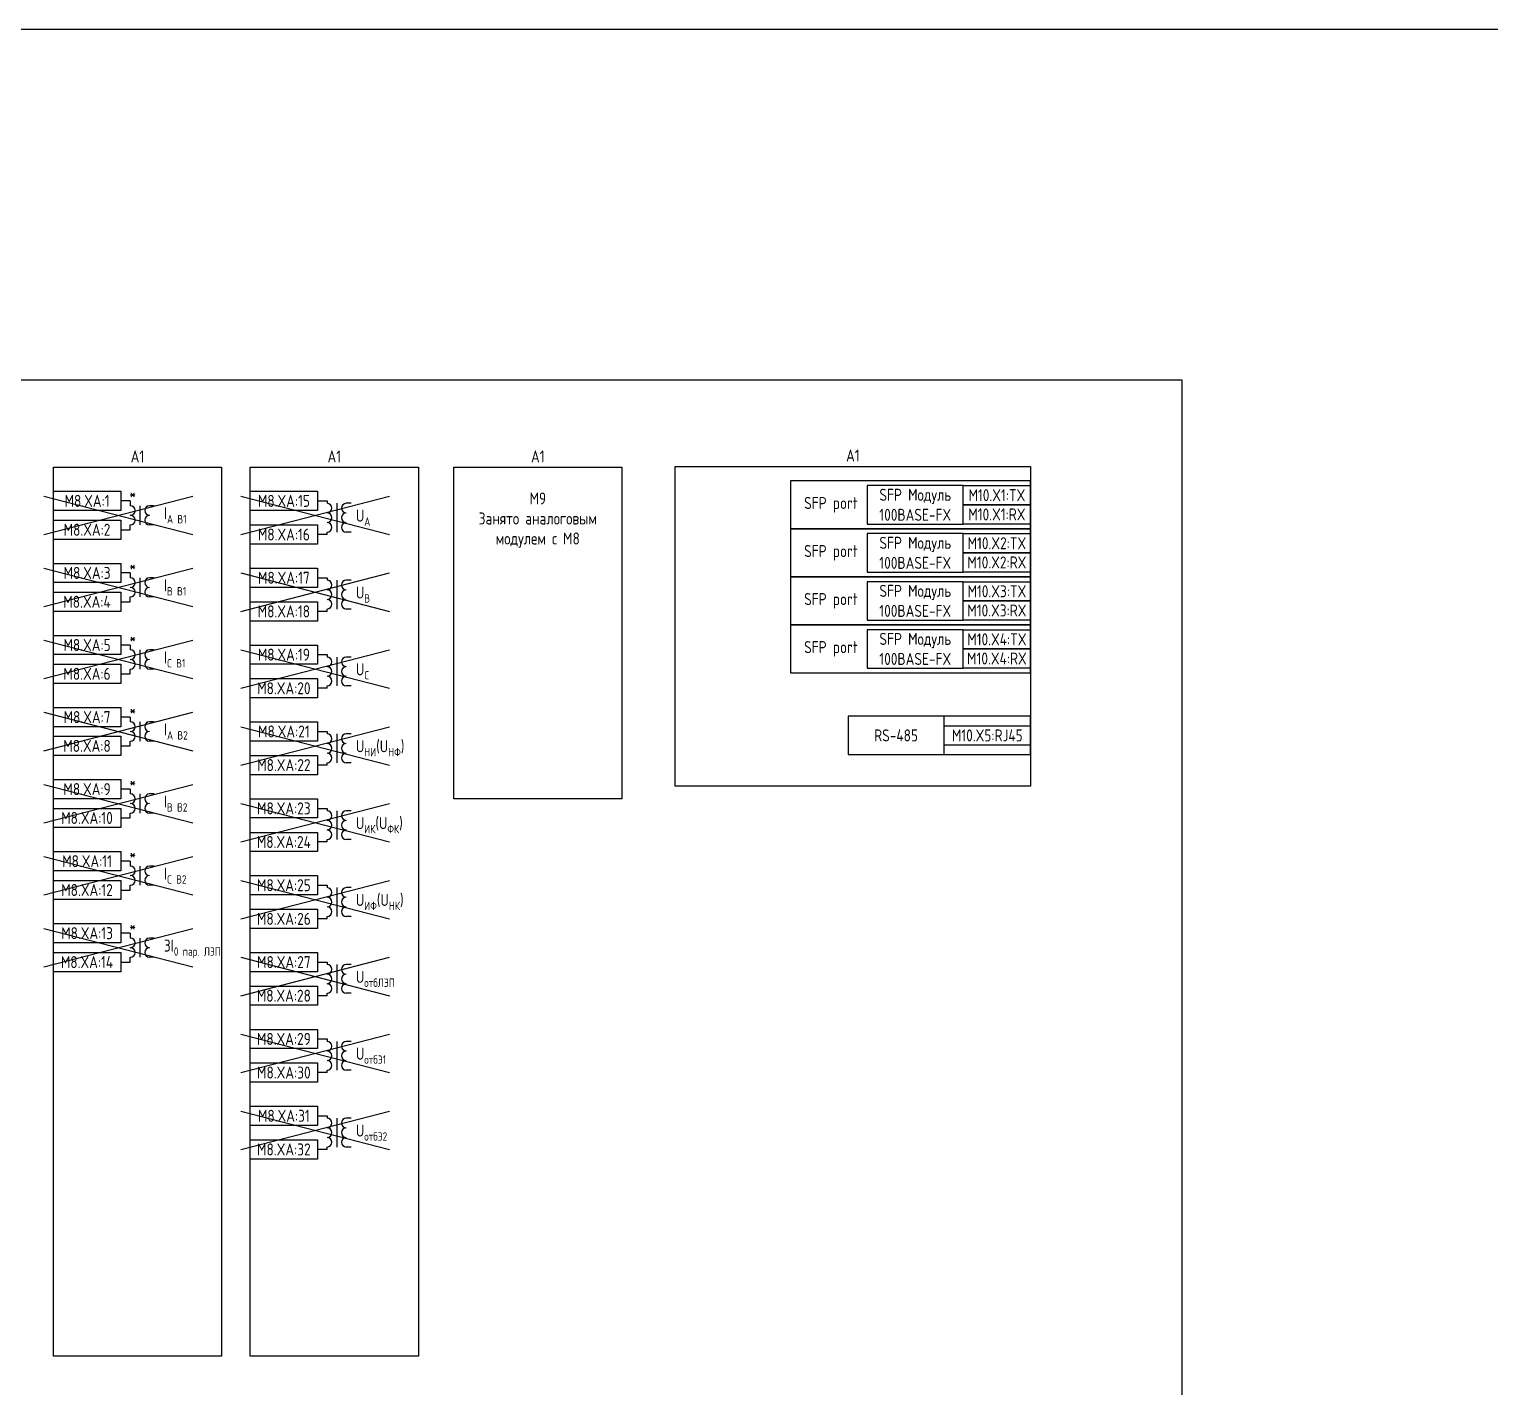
# Model space of a CAD drawing. Header units: millimetres. Extents: x -1036 to 2871, y -90 to 586.
# Drawn here: x -304.2 to 0, y 303.4 to 586 of the extents above; entities that cross this region are included whole.
import ezdxf

# ---------------------------------------------------------------- set-up
doc = ezdxf.new("R2010")
doc.units = ezdxf.units.MM
doc.styles.add('Gost_type_A', font='GOST_0.TTF')

msp = doc.modelspace()

# ---------------------------------------------------------------- linework, layer by layer
at = {"color": 6}
for p, q in [((-301.16, 488.81), (-270.16, 480.81)), ((-301.16, 480.81), (-270.16, 488.81)), ((-260.16, 488.81), (-229.16, 480.81)), ((-260.16, 480.81), (-229.16, 488.81)), ((-301.16, 473.81), (-270.16, 465.81)), ((-301.16, 465.81), (-270.16, 473.81)), ((-260.16, 472.81), (-229.16, 464.81)), ((-260.16, 464.81), (-229.16, 472.81)), ((-301.16, 458.81), (-270.16, 450.81)), ((-301.16, 450.81), (-270.16, 458.81)), ((-260.16, 456.81), (-229.16, 448.81)), ((-260.16, 448.81), (-229.16, 456.81)), ((-301.16, 443.81), (-270.16, 435.81)), ((-301.16, 435.81), (-270.16, 443.81)), ((-260.16, 440.81), (-229.16, 432.81)), ((-260.16, 432.81), (-229.16, 440.81)), ((-301.16, 428.81), (-270.16, 420.81)), ((-301.16, 420.81), (-270.16, 428.81)), ((-260.16, 424.81), (-229.16, 416.81)), ((-260.16, 416.81), (-229.16, 424.81)), ((-301.16, 413.81), (-270.16, 405.81)), ((-301.16, 405.81), (-270.16, 413.81)), ((-260.16, 408.81), (-229.16, 400.81)), ((-260.16, 400.81), (-229.16, 408.81)), ((-301.16, 398.81), (-270.16, 390.81)), ((-301.16, 390.81), (-270.16, 398.81)), ((-260.16, 392.81), (-229.16, 384.81)), ((-260.16, 384.81), (-229.16, 392.81))]:
    msp.add_line(p, q, dxfattribs=at)
for p, q in [((-283.16, 487.81), (-285.16, 487.81)), ((-285.16, 481.81), (-283.16, 481.81)), ((-283.16, 472.81), (-285.16, 472.81)), ((-285.16, 466.81), (-283.16, 466.81)), ((-283.16, 457.81), (-285.16, 457.81)), ((-285.16, 451.81), (-283.16, 451.81)), ((-283.16, 442.81), (-285.16, 442.81)), ((-285.16, 436.81), (-283.16, 436.81)), ((-283.16, 427.81), (-285.16, 427.81)), ((-285.16, 421.81), (-283.16, 421.81)), ((-283.16, 412.81), (-285.16, 412.81)), ((-285.16, 406.81), (-283.16, 406.81)), ((-283.16, 397.81), (-285.16, 397.81)), ((-285.16, 391.81), (-283.16, 391.81))]:
    msp.add_line(p, q)
at = {"ltscale": 4}
for p, q in [((-283.16, 487.81), (-283.16, 486.81)), ((-283.16, 487.31), (-283.16, 486.81)), ((-281.16, 486.81), (-281.16, 482.81)), ((-281.16, 486.81), (-281.16, 482.81)), ((-278.16, 486.81), (-279.16, 486.81)), ((-278.16, 486.81), (-279.16, 486.81)), ((-244.16, 487.81), (-242.16, 487.81)), ((-242.16, 487.81), (-242.16, 487.31)), ((-242.16, 487.81), (-242.16, 487.31)), ((-240.16, 487.31), (-240.16, 483.31)), ((-237.16, 487.31), (-238.16, 487.31)), ((-240.16, 485.31), (-240.16, 481.31)), ((-283.16, 481.81), (-283.16, 482.81)), ((-278.16, 482.81), (-279.16, 482.81)), ((-278.16, 482.81), (-279.16, 482.81)), ((-242.16, 480.81), (-244.16, 480.81)), ((-242.16, 480.81), (-242.16, 481.31)), ((-237.16, 481.31), (-238.16, 481.31)), ((-283.16, 472.81), (-283.16, 471.81)), ((-283.16, 472.31), (-283.16, 471.81)), ((-281.16, 471.81), (-281.16, 467.81)), ((-281.16, 471.81), (-281.16, 467.81)), ((-278.16, 471.81), (-279.16, 471.81)), ((-278.16, 471.81), (-279.16, 471.81)), ((-244.16, 471.81), (-242.16, 471.81)), ((-242.16, 471.81), (-242.16, 471.31)), ((-242.16, 471.81), (-242.16, 471.31)), ((-240.16, 471.31), (-240.16, 467.31)), ((-240.16, 469.31), (-240.16, 465.31)), ((-237.16, 471.31), (-238.16, 471.31)), ((-283.16, 466.81), (-283.16, 467.81)), ((-278.16, 467.81), (-279.16, 467.81)), ((-278.16, 467.81), (-279.16, 467.81)), ((-242.16, 464.81), (-244.16, 464.81)), ((-242.16, 464.81), (-242.16, 465.31)), ((-237.16, 465.31), (-238.16, 465.31)), ((-283.16, 457.81), (-283.16, 456.81)), ((-283.16, 457.31), (-283.16, 456.81)), ((-281.16, 456.81), (-281.16, 452.81)), ((-281.16, 456.81), (-281.16, 452.81)), ((-278.16, 456.81), (-279.16, 456.81)), ((-278.16, 456.81), (-279.16, 456.81)), ((-244.16, 455.81), (-242.16, 455.81)), ((-242.16, 455.81), (-242.16, 455.31)), ((-242.16, 455.81), (-242.16, 455.31)), ((-240.16, 455.31), (-240.16, 451.31)), ((-240.16, 453.31), (-240.16, 449.31)), ((-237.16, 455.31), (-238.16, 455.31)), ((-283.16, 451.81), (-283.16, 452.81)), ((-278.16, 452.81), (-279.16, 452.81)), ((-278.16, 452.81), (-279.16, 452.81)), ((-242.16, 448.81), (-244.16, 448.81)), ((-242.16, 448.81), (-242.16, 449.31)), ((-237.16, 449.31), (-238.16, 449.31)), ((-283.16, 442.81), (-283.16, 441.81)), ((-283.16, 442.31), (-283.16, 441.81)), ((-281.16, 441.81), (-281.16, 437.81)), ((-281.16, 441.81), (-281.16, 437.81)), ((-278.16, 441.81), (-279.16, 441.81)), ((-278.16, 441.81), (-279.16, 441.81)), ((-244.16, 439.81), (-242.16, 439.81)), ((-242.16, 439.81), (-242.16, 439.31)), ((-242.16, 439.81), (-242.16, 439.31)), ((-240.16, 439.31), (-240.16, 435.31)), ((-237.16, 439.31), (-238.16, 439.31)), ((-283.16, 436.81), (-283.16, 437.81)), ((-278.16, 437.81), (-279.16, 437.81)), ((-278.16, 437.81), (-279.16, 437.81)), ((-240.16, 437.31), (-240.16, 433.31)), ((-242.16, 432.81), (-244.16, 432.81)), ((-242.16, 432.81), (-242.16, 433.31)), ((-237.16, 433.31), (-238.16, 433.31)), ((-283.16, 427.81), (-283.16, 426.81)), ((-283.16, 427.31), (-283.16, 426.81)), ((-281.16, 426.81), (-281.16, 422.81)), ((-281.16, 426.81), (-281.16, 422.81)), ((-278.16, 426.81), (-279.16, 426.81)), ((-278.16, 426.81), (-279.16, 426.81)), ((-244.16, 423.81), (-242.16, 423.81)), ((-242.16, 423.81), (-242.16, 423.31)), ((-242.16, 423.81), (-242.16, 423.31)), ((-240.16, 423.31), (-240.16, 419.31)), ((-237.16, 423.31), (-238.16, 423.31)), ((-283.16, 421.81), (-283.16, 422.81)), ((-278.16, 422.81), (-279.16, 422.81)), ((-278.16, 422.81), (-279.16, 422.81)), ((-240.16, 421.31), (-240.16, 417.31)), ((-242.16, 416.81), (-244.16, 416.81)), ((-242.16, 416.81), (-242.16, 417.31)), ((-237.16, 417.31), (-238.16, 417.31)), ((-283.16, 412.81), (-283.16, 411.81)), ((-283.16, 412.31), (-283.16, 411.81)), ((-281.16, 411.81), (-281.16, 407.81)), ((-281.16, 411.81), (-281.16, 407.81)), ((-278.16, 411.81), (-279.16, 411.81)), ((-278.16, 411.81), (-279.16, 411.81)), ((-283.16, 406.81), (-283.16, 407.81)), ((-278.16, 407.81), (-279.16, 407.81)), ((-278.16, 407.81), (-279.16, 407.81)), ((-244.16, 407.81), (-242.16, 407.81)), ((-242.16, 407.81), (-242.16, 407.31)), ((-242.16, 407.81), (-242.16, 407.31)), ((-240.16, 407.31), (-240.16, 403.31)), ((-240.16, 405.31), (-240.16, 401.31)), ((-237.16, 407.31), (-238.16, 407.31)), ((-242.16, 400.81), (-244.16, 400.81)), ((-242.16, 400.81), (-242.16, 401.31)), ((-237.16, 401.31), (-238.16, 401.31)), ((-283.16, 397.81), (-283.16, 396.81)), ((-283.16, 397.31), (-283.16, 396.81)), ((-281.16, 396.81), (-281.16, 392.81)), ((-281.16, 396.81), (-281.16, 392.81)), ((-278.16, 396.81), (-279.16, 396.81)), ((-278.16, 396.81), (-279.16, 396.81)), ((-283.16, 391.81), (-283.16, 392.81)), ((-278.16, 392.81), (-279.16, 392.81)), ((-278.16, 392.81), (-279.16, 392.81)), ((-244.16, 391.81), (-242.16, 391.81)), ((-242.16, 391.81), (-242.16, 391.31)), ((-242.16, 391.81), (-242.16, 391.31)), ((-240.16, 391.31), (-240.16, 387.31)), ((-237.16, 391.31), (-238.16, 391.31)), ((-240.16, 389.31), (-240.16, 385.31)), ((-242.16, 384.81), (-244.16, 384.81)), ((-242.16, 384.81), (-242.16, 385.31)), ((-237.16, 385.31), (-238.16, 385.31)), ((-244.16, 375.81), (-242.16, 375.81)), ((-242.16, 375.81), (-242.16, 375.31)), ((-242.16, 375.81), (-242.16, 375.31)), ((-240.16, 375.31), (-240.16, 371.31)), ((-237.16, 375.31), (-238.16, 375.31)), ((-240.16, 373.31), (-240.16, 369.31)), ((-242.16, 368.81), (-244.16, 368.81)), ((-242.16, 368.81), (-242.16, 369.31)), ((-237.16, 369.31), (-238.16, 369.31)), ((-244.16, 359.81), (-242.16, 359.81)), ((-242.16, 359.81), (-242.16, 359.31)), ((-242.16, 359.81), (-242.16, 359.31)), ((-240.16, 359.31), (-240.16, 355.31)), ((-237.16, 359.31), (-238.16, 359.31)), ((-240.16, 357.31), (-240.16, 353.31)), ((-242.16, 352.81), (-242.16, 353.31)), ((-237.16, 353.31), (-238.16, 353.31)), ((-242.16, 352.81), (-244.16, 352.81))]:
    msp.add_line(p, q, dxfattribs=at)
at = {"color": 3}
for p, q in [((-260.16, 376.81), (-229.16, 368.81)), ((-260.16, 368.81), (-229.16, 376.81)), ((-260.16, 360.81), (-229.16, 352.81)), ((-260.16, 352.81), (-229.16, 360.81))]:
    msp.add_line(p, q, dxfattribs=at)
for points in [[(-1036, 586), (2871, 586), (2871, -90), (-1036, -90)], [(-840, 513), (-64.17, 513), (-64.17, 297), (-840, 297)], [(-299.16, 494.81), (-264.16, 494.81), (-264.16, 309.81), (-299.16, 309.81)], [(-258.16, 494.81), (-223.16, 494.81), (-223.16, 309.81), (-258.16, 309.81)], [(-215.78, 494.81), (-180.78, 494.81), (-180.78, 425.81), (-215.78, 425.81)], [(-169.66, 495), (-95.66, 495), (-95.66, 428.42), (-169.66, 428.42)], [(-299.16, 489.81), (-285.16, 489.81), (-285.16, 485.81), (-299.16, 485.81)], [(-258.16, 489.81), (-244.16, 489.81), (-244.16, 485.81), (-258.16, 485.81)], [(-95.66, 492), (-145.66, 492), (-145.66, 482), (-95.66, 482)], [(-109.66, 491), (-95.66, 491), (-95.66, 487), (-109.66, 487)], [(-109.66, 487), (-95.66, 487), (-95.66, 483), (-109.66, 483)], [(-299.16, 483.81), (-285.16, 483.81), (-285.16, 479.81), (-299.16, 479.81)], [(-258.16, 482.81), (-244.16, 482.81), (-244.16, 478.81), (-258.16, 478.81)], [(-95.66, 482), (-145.66, 482), (-145.66, 472), (-95.66, 472)], [(-109.66, 481), (-95.66, 481), (-95.66, 477), (-109.66, 477)], [(-299.16, 474.81), (-285.16, 474.81), (-285.16, 470.81), (-299.16, 470.81)], [(-109.66, 477), (-95.66, 477), (-95.66, 473), (-109.66, 473)], [(-258.16, 473.81), (-244.16, 473.81), (-244.16, 469.81), (-258.16, 469.81)], [(-95.66, 472), (-145.66, 472), (-145.66, 462), (-95.66, 462)], [(-299.16, 468.81), (-285.16, 468.81), (-285.16, 464.81), (-299.16, 464.81)], [(-109.66, 471), (-95.66, 471), (-95.66, 467), (-109.66, 467)], [(-258.16, 466.81), (-244.16, 466.81), (-244.16, 462.81), (-258.16, 462.81)], [(-109.66, 467), (-95.66, 467), (-95.66, 463), (-109.66, 463)], [(-299.16, 459.81), (-285.16, 459.81), (-285.16, 455.81), (-299.16, 455.81)], [(-95.66, 462), (-145.66, 462), (-145.66, 452), (-95.66, 452)], [(-109.66, 461), (-95.66, 461), (-95.66, 457), (-109.66, 457)], [(-258.16, 457.81), (-244.16, 457.81), (-244.16, 453.81), (-258.16, 453.81)], [(-109.66, 457), (-95.66, 457), (-95.66, 453), (-109.66, 453)], [(-299.16, 453.81), (-285.16, 453.81), (-285.16, 449.81), (-299.16, 449.81)], [(-258.16, 450.81), (-244.16, 450.81), (-244.16, 446.81), (-258.16, 446.81)], [(-299.16, 444.81), (-285.16, 444.81), (-285.16, 440.81), (-299.16, 440.81)], [(-258.16, 441.81), (-244.16, 441.81), (-244.16, 437.81), (-258.16, 437.81)], [(-299.16, 438.81), (-285.16, 438.81), (-285.16, 434.81), (-299.16, 434.81)], [(-113.66, 441), (-95.66, 441), (-95.66, 437), (-113.66, 437)], [(-258.16, 434.81), (-244.16, 434.81), (-244.16, 430.81), (-258.16, 430.81)], [(-299.16, 429.81), (-285.16, 429.81), (-285.16, 425.81), (-299.16, 425.81)], [(-299.16, 423.81), (-285.16, 423.81), (-285.16, 419.81), (-299.16, 419.81)], [(-258.16, 425.81), (-244.16, 425.81), (-244.16, 421.81), (-258.16, 421.81)], [(-258.16, 418.81), (-244.16, 418.81), (-244.16, 414.81), (-258.16, 414.81)], [(-299.16, 414.81), (-285.16, 414.81), (-285.16, 410.81), (-299.16, 410.81)], [(-299.16, 408.81), (-285.16, 408.81), (-285.16, 404.81), (-299.16, 404.81)], [(-258.16, 409.81), (-244.16, 409.81), (-244.16, 405.81), (-258.16, 405.81)], [(-258.16, 402.81), (-244.16, 402.81), (-244.16, 398.81), (-258.16, 398.81)], [(-299.16, 399.81), (-285.16, 399.81), (-285.16, 395.81), (-299.16, 395.81)], [(-299.16, 393.81), (-285.16, 393.81), (-285.16, 389.81), (-299.16, 389.81)], [(-258.16, 393.81), (-244.16, 393.81), (-244.16, 389.81), (-258.16, 389.81)], [(-258.16, 386.81), (-244.16, 386.81), (-244.16, 382.81), (-258.16, 382.81)], [(-258.16, 377.81), (-244.16, 377.81), (-244.16, 373.81), (-258.16, 373.81)], [(-258.16, 370.81), (-244.16, 370.81), (-244.16, 366.81), (-258.16, 366.81)], [(-258.16, 361.81), (-244.16, 361.81), (-244.16, 357.81), (-258.16, 357.81)], [(-258.16, 354.81), (-244.16, 354.81), (-244.16, 350.81), (-258.16, 350.81)]]:
    msp.add_lwpolyline(points, close=True)
at = {"ltscale": 4}
for points in [[(-129.66, 483), (-109.66, 483), (-109.66, 491), (-129.66, 491)], [(-129.66, 473), (-109.66, 473), (-109.66, 481), (-129.66, 481)], [(-129.66, 463), (-109.66, 463), (-109.66, 471), (-129.66, 471)], [(-129.66, 453), (-109.66, 453), (-109.66, 461), (-129.66, 461)], [(-133.66, 435), (-95.66, 435), (-95.66, 443), (-133.66, 443)], [(-133.66, 435), (-113.66, 435), (-113.66, 443), (-133.66, 443)]]:
    msp.add_lwpolyline(points, close=True, dxfattribs=at)
for centre, start, end in [((-283.16, 485.81), 270, 90), ((-283.16, 485.81), 270, 90), ((-279.16, 485.81), 90, 270), ((-279.16, 485.81), 90, 270), ((-242.16, 486.31), 270, 90), ((-238.16, 486.31), 90, 270), ((-238.16, 486.31), 90, 270), ((-283.16, 483.81), 270, 90), ((-283.16, 483.81), 270, 90), ((-279.16, 483.81), 90, 270), ((-279.16, 483.81), 90, 270), ((-242.16, 484.31), 270, 90), ((-238.16, 484.31), 90, 270), ((-238.16, 484.31), 90, 270), ((-242.16, 482.31), 270, 90), ((-238.16, 482.31), 90, 270), ((-283.16, 470.81), 270, 90), ((-283.16, 470.81), 270, 90), ((-279.16, 470.81), 90, 270), ((-279.16, 470.81), 90, 270), ((-283.16, 468.81), 270, 90), ((-283.16, 468.81), 270, 90), ((-279.16, 468.81), 90, 270), ((-279.16, 468.81), 90, 270), ((-242.16, 470.31), 270, 90), ((-242.16, 468.31), 270, 90), ((-238.16, 470.31), 90, 270), ((-238.16, 470.31), 90, 270), ((-238.16, 468.31), 90, 270), ((-238.16, 468.31), 90, 270), ((-242.16, 466.31), 270, 90), ((-238.16, 466.31), 90, 270), ((-283.16, 455.81), 270, 90), ((-283.16, 455.81), 270, 90), ((-279.16, 455.81), 90, 270), ((-279.16, 455.81), 90, 270), ((-283.16, 453.81), 270, 90), ((-283.16, 453.81), 270, 90), ((-279.16, 453.81), 90, 270), ((-279.16, 453.81), 90, 270), ((-242.16, 454.31), 270, 90), ((-242.16, 452.31), 270, 90), ((-238.16, 454.31), 90, 270), ((-238.16, 454.31), 90, 270), ((-238.16, 452.31), 90, 270), ((-238.16, 452.31), 90, 270), ((-242.16, 450.31), 270, 90), ((-238.16, 450.31), 90, 270), ((-283.16, 440.81), 270, 90), ((-283.16, 440.81), 270, 90), ((-279.16, 440.81), 90, 270), ((-279.16, 440.81), 90, 270), ((-283.16, 438.81), 270, 90), ((-283.16, 438.81), 270, 90), ((-279.16, 438.81), 90, 270), ((-279.16, 438.81), 90, 270), ((-242.16, 438.31), 270, 90), ((-238.16, 438.31), 90, 270), ((-238.16, 438.31), 90, 270), ((-242.16, 436.31), 270, 90), ((-242.16, 434.31), 270, 90), ((-238.16, 436.31), 90, 270), ((-238.16, 436.31), 90, 270), ((-238.16, 434.31), 90, 270), ((-283.16, 425.81), 270, 90), ((-283.16, 425.81), 270, 90), ((-279.16, 425.81), 90, 270), ((-279.16, 425.81), 90, 270), ((-283.16, 423.81), 270, 90), ((-283.16, 423.81), 270, 90), ((-279.16, 423.81), 90, 270), ((-279.16, 423.81), 90, 270), ((-242.16, 422.31), 270, 90), ((-238.16, 422.31), 90, 270), ((-238.16, 422.31), 90, 270), ((-242.16, 420.31), 270, 90), ((-238.16, 420.31), 90, 270), ((-238.16, 420.31), 90, 270), ((-242.16, 418.31), 270, 90), ((-238.16, 418.31), 90, 270), ((-283.16, 410.81), 270, 90), ((-283.16, 410.81), 270, 90), ((-279.16, 410.81), 90, 270), ((-279.16, 410.81), 90, 270), ((-283.16, 408.81), 270, 90), ((-283.16, 408.81), 270, 90), ((-279.16, 408.81), 90, 270), ((-279.16, 408.81), 90, 270), ((-242.16, 406.31), 270, 90), ((-242.16, 404.31), 270, 90), ((-238.16, 406.31), 90, 270), ((-238.16, 406.31), 90, 270), ((-238.16, 404.31), 90, 270), ((-238.16, 404.31), 90, 270), ((-242.16, 402.31), 270, 90), ((-238.16, 402.31), 90, 270), ((-283.16, 395.81), 270, 90), ((-283.16, 395.81), 270, 90), ((-279.16, 395.81), 90, 270), ((-279.16, 395.81), 90, 270), ((-283.16, 393.81), 270, 90), ((-283.16, 393.81), 270, 90), ((-279.16, 393.81), 90, 270), ((-279.16, 393.81), 90, 270), ((-242.16, 390.31), 270, 90), ((-238.16, 390.31), 90, 270), ((-238.16, 390.31), 90, 270), ((-242.16, 388.31), 270, 90), ((-242.16, 386.31), 270, 90), ((-238.16, 388.31), 90, 270), ((-238.16, 388.31), 90, 270), ((-238.16, 386.31), 90, 270), ((-242.16, 374.31), 270, 90), ((-238.16, 374.31), 90, 270), ((-238.16, 374.31), 90, 270), ((-242.16, 372.31), 270, 90), ((-242.16, 370.31), 270, 90), ((-238.16, 372.31), 90, 270), ((-238.16, 372.31), 90, 270), ((-238.16, 370.31), 90, 270), ((-242.16, 358.31), 270, 90), ((-238.16, 358.31), 90, 270), ((-238.16, 358.31), 90, 270), ((-242.16, 356.31), 270, 90), ((-238.16, 356.31), 90, 270), ((-238.16, 356.31), 90, 270), ((-242.16, 354.31), 270, 90), ((-238.16, 354.31), 90, 270)]:
    msp.add_arc(centre, 1, start, end, dxfattribs=at)

# ---------------------------------------------------------------- texts
at = {"char_height": 2.5, "attachment_point": 8, "line_spacing_factor": 0.9, "style": 'Gost_type_A'}
for insert, width in [((-281.66, 495.81), 35), ((-240.66, 495.81), 35), ((-198.28, 495.81), 35), ((-132.66, 496), 74.0002)]:
    msp.add_mtext('A1', dxfattribs=dict(at, insert=insert, width=width))
at = {"char_height": 2.5, "style": 'Gost_type_A'}
for s, insert, width, attachment_point in [('SFP Mодуль 100BASE-FX', (-119.66, 487), 19.9998, 5), ('M10.X1:TX', (-102.66, 489), 14, 5), ('M8.XA:1', (-292.16, 487.81), 14, 5), ('*', (-282.66, 489.31), 3, 5), ('M8.XA:15', (-251.16, 487.81), 14, 5), ('M9\\PЗанято аналоговым модулем с М8', (-198.28, 483.81), 35, 5), ('SFP port', (-131.66, 487), 20, 6), ('\\A1;I{\\H0.7x;\\S^ A B1;}', (-276.16, 484.81), 8, 4), ('\\A1;U{\\H0.7x;\\S^ A;}', (-236.16, 484.31), 12, 4), ('M10.X1:RX', (-102.66, 485), 14, 5), ('M8.XA:2', (-292.17, 481.81), 14.018, 5), ('M8.XA:16', (-251.17, 480.81), 14.018, 5), ('SFP port', (-131.66, 477), 20, 6), ('SFP Mодуль 100BASE-FX', (-119.66, 477), 19.9998, 5), ('M10.X2:TX', (-102.66, 479), 14, 5), ('M10.X2:RX', (-102.66, 475), 14, 5), ('M8.XA:3', (-292.16, 472.81), 14, 5), ('*', (-282.66, 474.31), 3, 5), ('M8.XA:17', (-251.17, 471.81), 14.018, 5), ('\\A1;I{\\H0.7x;\\S^ B B1;}', (-276.16, 469.81), 8, 4), ('\\A1;U{\\H0.7x;\\S^ B;}', (-236.16, 468.31), 12, 4), ('SFP port', (-131.66, 467), 20, 6), ('SFP Mодуль 100BASE-FX', (-119.66, 467), 19.9998, 5), ('M10.X3:TX', (-102.66, 469), 14, 5), ('M8.XA:4', (-292.17, 466.81), 14.018, 5), ('M8.XA:18', (-251.17, 464.81), 14.018, 5), ('M10.X3:RX', (-102.66, 465), 14, 5), ('*', (-282.66, 459.31), 3, 5), ('SFP Mодуль 100BASE-FX', (-119.66, 457), 19.9998, 5), ('M10.X4:TX', (-102.66, 459), 14, 5), ('M8.XA:5', (-292.16, 457.81), 14, 5), ('\\A1;I{\\H0.7x;\\S^ C B1;}', (-276.16, 454.81), 8, 4), ('M8.XA:19', (-251.17, 455.81), 14.018, 5), ('SFP port', (-131.66, 457), 20, 6), ('\\A1;U{\\H0.7x;\\S^ C;}', (-236.16, 452.31), 12, 4), ('M10.X4:RX', (-102.66, 455), 14, 5), ('M8.XA:6', (-292.17, 451.81), 14.018, 5), ('M8.XA:20', (-251.17, 448.81), 14.018, 5), ('*', (-282.66, 444.31), 3, 5), ('M8.XA:7', (-292.16, 442.81), 14, 5), ('\\A1;I{\\H0.7x;\\S^ A B2;}', (-276.16, 439.81), 8, 4), ('M8.XA:8', (-292.17, 436.81), 14.018, 5), ('M8.XA:21', (-251.17, 439.81), 14.018, 5), ('\\A1;U{\\H0.7x;\\S^ НИ;}(U{\\H0.7x;\\S^ НФ;})', (-236.16, 436.31), 12, 4), ('RS-485', (-123.66, 439), 19.9998, 5), ('M10.X5:RJ45', (-104.66, 439), 18.0002, 5), ('M8.XA:22', (-251.17, 432.81), 14.018, 5), ('M8.XA:9', (-292.16, 427.81), 14, 5), ('*', (-282.66, 429.31), 3, 5), ('\\A1;I{\\H0.7x;\\S^ B B2;}', (-276.16, 424.81), 8, 4), ('M8.XA:10', (-292.17, 421.81), 14.018, 5), ('M8.XA:23', (-251.17, 423.81), 14.018, 5), ('\\A1;U{\\H0.7x;\\S^ ИК;}(U{\\H0.7x;\\S^ ФК;})', (-236.16, 420.31), 12, 4), ('M8.XA:24', (-251.17, 416.81), 14.018, 5), ('M8.XA:11', (-292.16, 412.81), 14, 5), ('*', (-282.66, 414.31), 3, 5), ('\\A1;I{\\H0.7x;\\S^ C B2;}', (-276.16, 409.81), 8, 4), ('M8.XA:12', (-292.17, 406.81), 14.018, 5), ('M8.XA:25', (-251.17, 407.81), 14.018, 5), ('\\A1;U{\\H0.7x;\\S^ ИФ;}(U{\\H0.7x;\\S^ НК;})', (-236.16, 404.31), 12, 4), ('M8.XA:26', (-251.17, 400.81), 14.018, 5), ('M8.XA:13', (-292.16, 397.82), 14, 5), ('*', (-282.66, 399.31), 3, 5), ('\\A1;3I{\\H0.7x;\\S^ 0 пар. ЛЭП;}', (-276.16, 394.81), 14.005, 4), ('M8.XA:14', (-292.17, 391.81), 14.018, 5), ('M8.XA:27', (-251.17, 391.81), 14.018, 5), ('\\A1;U{\\H0.7x;\\S^ отбЛЭП;}', (-236.16, 388.31), 12, 4), ('M8.XA:28', (-251.17, 384.81), 14.018, 5), ('M8.XA:29', (-251.17, 375.81), 14.018, 5), ('\\A1;U{\\H0.7x;\\S^ отбЭ1;}', (-236.16, 372.31), 12, 4), ('M8.XA:30', (-251.17, 368.81), 14.018, 5), ('M8.XA:31', (-251.17, 359.81), 14.018, 5), ('\\A1;U{\\H0.7x;\\S^ отбЭ2;}', (-236.16, 356.31), 12, 4), ('M8.XA:32', (-251.17, 352.81), 14.018, 5)]:
    msp.add_mtext(s, dxfattribs=dict(at, insert=insert, width=width, attachment_point=attachment_point))

doc.saveas('drawing.dxf')
